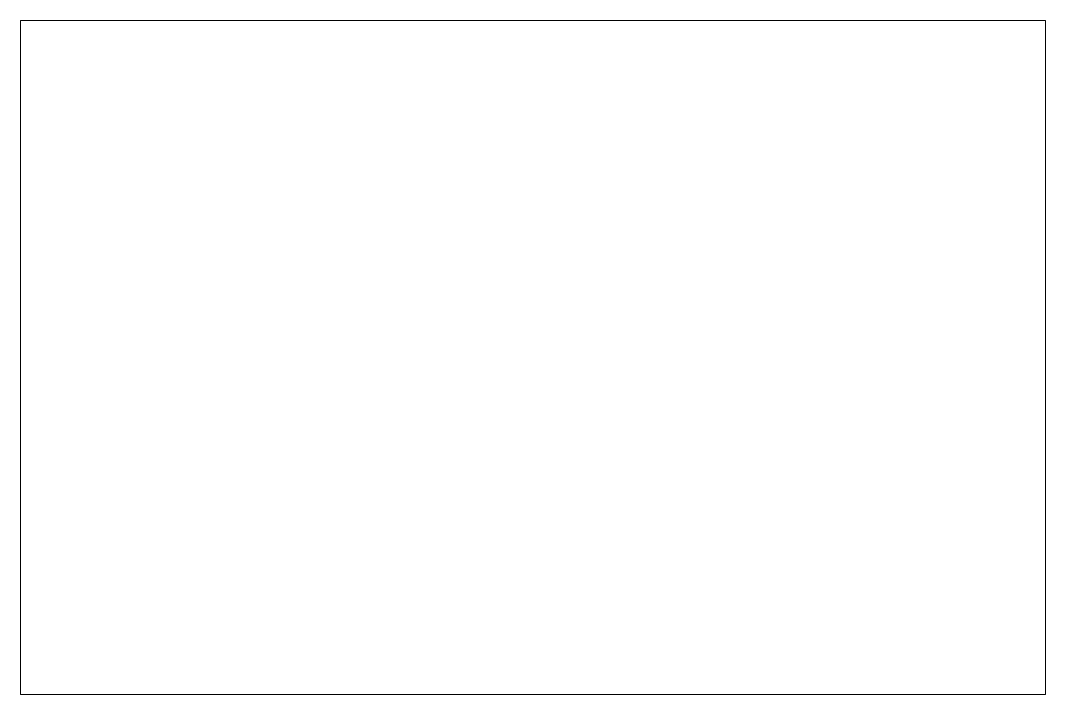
# Model space of a CAD drawing. Header units: millimetres. Extents: x 0 to 102, y 0 to 67.
import ezdxf

# ---------------------------------------------------------------- set-up
doc = ezdxf.new("R2010")
doc.units = ezdxf.units.MM
doc.layers.add('+0.1mm', color=18, linetype='Continuous', lineweight=20, true_color=0x000000)

msp = doc.modelspace()

# ---------------------------------------------------------------- linework, layer by layer
at = {"layer": '+0.1mm', "flags": 128}
msp.add_lwpolyline([(0, 0), (102.2, 0), (102.2, 67.2), (0, 67.2)], close=True, dxfattribs=at)

doc.saveas('drawing.dxf')
